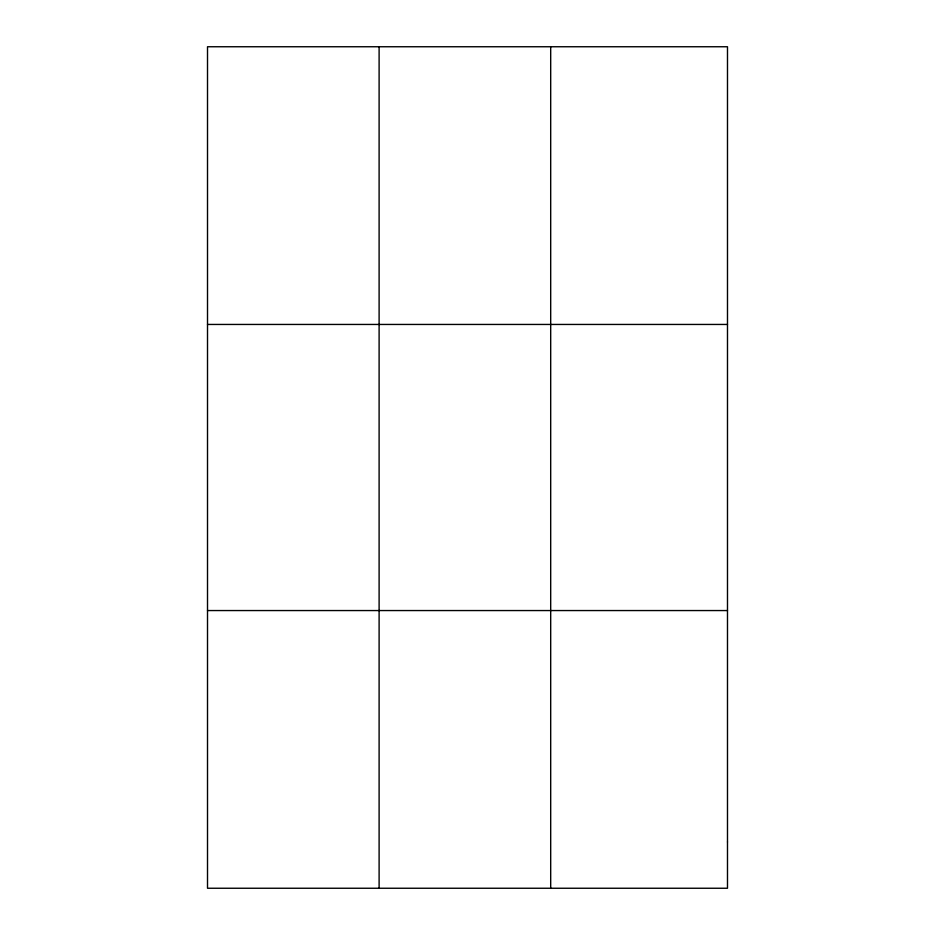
<?xml version="1.0" encoding="UTF-8"?>
<svg xmlns="http://www.w3.org/2000/svg" width="935" height="935" viewBox="0 0 935 935"><rect width="100%" height="100%" fill="white"/><g stroke="black" fill="none" stroke-linecap="round" stroke-linejoin="round"><path stroke-width="1.4" d="M379.107 46.75L379.107 888.25M550.692 46.75L550.692 888.25M207.512 324.445L727.488 324.445M207.512 610.555L727.488 610.555M727.488 841.967L727.488 888.25L207.512 888.25L207.512 46.75L727.488 46.75L727.488 841.967"/></g></svg>
